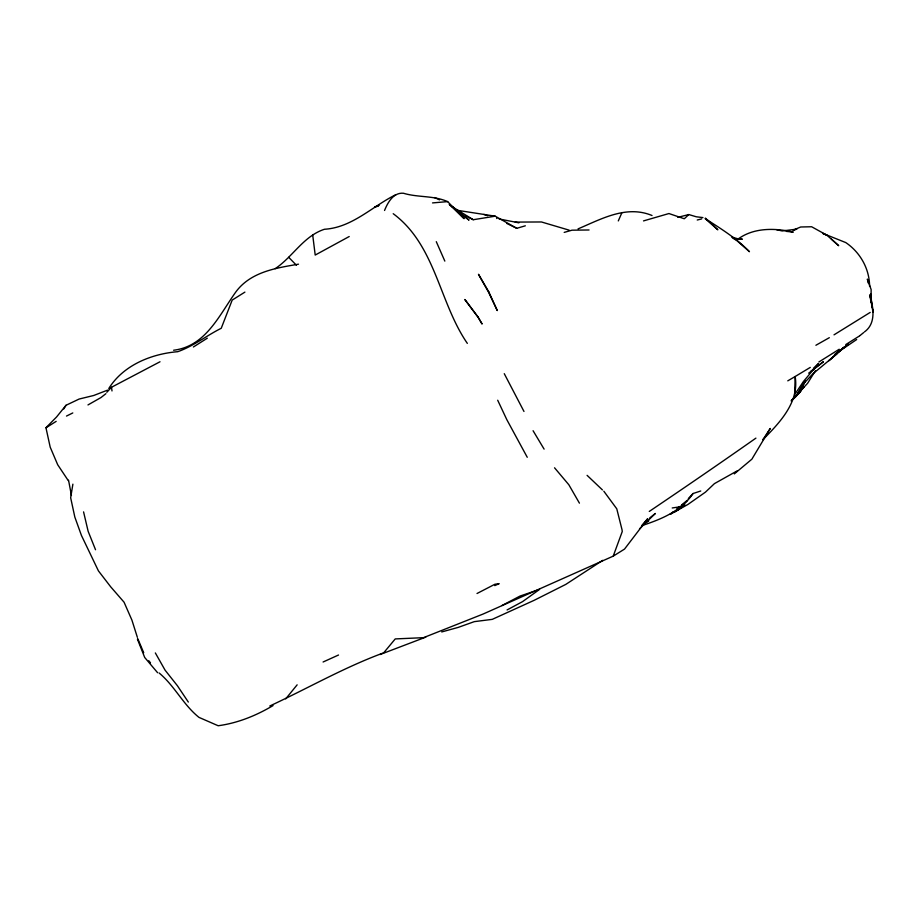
<?xml version="1.0" encoding="UTF-8"?>
<svg xmlns="http://www.w3.org/2000/svg" width="919" height="919" viewBox="0 0 919 919"><rect width="100%" height="100%" fill="white"/><g stroke="black" fill="none" stroke-linecap="round" stroke-linejoin="round"><path stroke-width="1.38" d="M871.074 302.558L871.132 289.519L867.364 279.077L868.179 282.96M72.888 484.152L70.66 497.753L74.818 517.041L81.446 535.467L98.425 570.883L110.728 586.862L124.065 602.209L131.911 620.095L137.368 637.338M269.807 705.987C307.819 688.32 344.177 667.343 383.705 652.812L395.239 638.923L423.487 637.671L483.107 614.041L613.214 556.144L622.255 531.538L622.025 529.735L616.775 508.827L603.829 491.217M836.83 353.953L812.787 373.918L801.816 385.635L805.193 380.742L800.277 391.919L791.328 401.017M618.303 220.916L621.899 212.691M384.544 210.462C387.784 202.456 393.424 192.312 403.464 193.254C417.973 197.631 433.63 195.379 447.656 201.617L464.106 218.665L449.38 204.477L468.839 219.963L449.38 204.477M752.385 458.317L770.271 428.461L762.896 439.673C779.496 422.889 799.438 402.327 795.153 376.526L810.282 367.405M805.193 380.742L796.348 396.009L791.259 400.741M63.767 408.932L66.019 405.279L79.137 399.041L93.704 395.492L107.592 390.138M496.685 218.515L497.099 217.86M815.486 370.61L807.629 383.257L793.315 398.628L803.861 387.301M108.798 388.496C123.284 365.222 151.29 353.861 177.746 351.69C193.335 346.256 206.522 335.619 221.238 328.278L232.185 300.088L244.902 292.116M297.136 684.839L285.694 698.877M66.019 405.279L56.553 416.996L45.95 427.726L50.2 447.151L57.69 464.727L68.282 480.637M700.737 490.999L693.075 493.514C681.266 511.033 661.45 519.189 642.163 525.519M642.117 525.059L647.746 518.661L624.529 549.091L613.214 556.144M752.052 459.029L734.304 473.917M106.822 392.275L111.509 387.255L160.009 361.764M682.645 504.508L676.958 510.493L670.123 514.399L673.34 511.768M688.331 498.512L693.075 493.514M275.206 268.658C292.874 256.838 303.488 236.126 324.43 229.268C352.299 227.579 372.103 206.407 395.986 194.598M639.544 528.816L655.35 513.468L649.744 517.937M792.293 399.65L800.277 391.919L805.124 380.742L796.348 396.009L792.316 399.742M864.331 332C876.427 323.522 873.452 307.026 869.638 294.907L872.407 308.175M813.384 368.347L818.369 363.66L803.401 381.546L794.671 394.596L795.153 376.526L787.778 380.845M702.943 217.596L696.269 216.781L688.802 214.552L684.31 218.768L668.94 213.541L643.518 220.905M840.644 350.369L828.835 360.696L844.492 347.049L834.567 354.757L848.421 344.097L836.301 353.298L856.669 339.548M676.556 509.137L679.784 506.507M681.921 504.749L687.286 500.361L676.958 510.493L684.988 504.956L673.593 512.469L687.975 504.416L705.47 492.124L714.419 483.635L737.475 470.712M859.885 335.642L863.492 332.724M105.892 393.688L100.987 397.548L87.971 404.934M808.663 373.171L823.39 361.753L810.753 371.391M839.219 349.243L818.829 362.017M738.325 238.871C754.017 227.452 775.142 227.992 793.269 232.082L786.354 231.381M834.015 334.838L870.19 312.414M755.912 438.133C720.542 462.969 685.069 487.288 649.274 511.435M845.744 344.591L859.529 335.929M602.715 560.349L565.805 584.392L534.019 600.383L492.262 619.36L474.296 621.646L458.202 627.401L441.729 631.939M193.392 346.991L207.303 338.192M56.162 421.373L46.065 427.749M645.046 522.9L648.757 520.786L645.115 522.704M829.329 337.687L815.9 345.268M273.046 705.585C256.206 715.602 237.676 723.127 218.171 725.746L198.975 717.383C183.214 704.747 174.599 685.85 159.125 672.984M173.611 350.231C205.741 346.36 219.17 315.263 235.815 291.978C250.565 271.898 275.93 268.038 298.503 264.178M507.07 609.952L522.601 601.6L539.579 589.401L519.982 596.086L501.912 605.564M349.22 236.528L315.206 255.057L312.678 234.816M477.018 593.502L494.87 584.266L499.155 583.668L494.801 585.621M66.49 416.066L72.796 412.941M323.097 662.002L338.525 655.017M379.421 205.017L374.573 207.085L378.456 206.074M578.04 228.888C601.348 219.021 626.333 204.834 652.019 215.505M793.005 230.209L800.69 226.993L811.626 226.752L827.203 235.356M380.064 654.535L425.796 637.131M794.269 230.06L796.83 229.13L782.207 230.956L776.509 229.67M506.737 223.409L516.788 228.303L525.323 225.81M564.197 232.392L571.997 230.187L589.056 229.98M677.785 217.343L688.802 214.552M697.234 220.02L701.679 218.894M516.788 228.303L495.192 216.183L473.228 219.721L465.956 216.022M672.226 507.966L681.048 506.668M432.527 202.915L447.656 201.617M739.726 239.399L742.322 239.112L736.877 239.411M499.132 218.986L515.214 222.088L541.475 221.973L569.194 230.175M456.605 210.21L495.192 216.183M515.214 222.088L518.902 222.869M731.685 237.045L737.118 238.584M483.876 214.426L487.61 215.689M434.584 197.539L439.523 199.871M732.466 237.941L736.739 240.514L749.456 251.714C736.521 238.228 720.668 228.578 705.16 218.55L717.842 229.807L705.401 218.113M451.562 206.338L473.228 219.721M831.408 239.089L838.702 245.706L827.318 235.574L822.585 233.3L845.79 242.582C860.287 252.461 869.466 268.75 869.604 286.429M393.217 213.702C435.686 245.247 439.052 302.271 467.334 343.384M587.092 475.353L602.404 489.896M288.704 257.309L296.458 265.281M157.608 672.731L144.708 657.487L137.436 639.199M554.548 467.805L568.827 484.738L579.429 503.152M148.752 660.715L150.475 662.794M188.326 702.059L177.401 685.735L165.041 670.112L155.345 652.938M533.077 430.724L544.094 449.115M504.267 373.677L523.979 411.448M527.253 457.283L506.806 419.638L497.696 400.236M436.284 241.674L444.83 261.099M137.781 638.671L143.709 652.731M95.53 549.746L88.144 531.331L83.572 511.883M68.546 480.212L71.441 495.444M111.509 387.255L112.003 390.943M870.615 293.839L872.866 312.196L872.694 309.496M478.064 317.089L464.853 299.502L478.064 317.204L482.096 324.028L478.064 317.089M488.839 291.943L478.477 274.276L488.506 292.104L497.294 310.599L488.839 291.943"/></g></svg>
